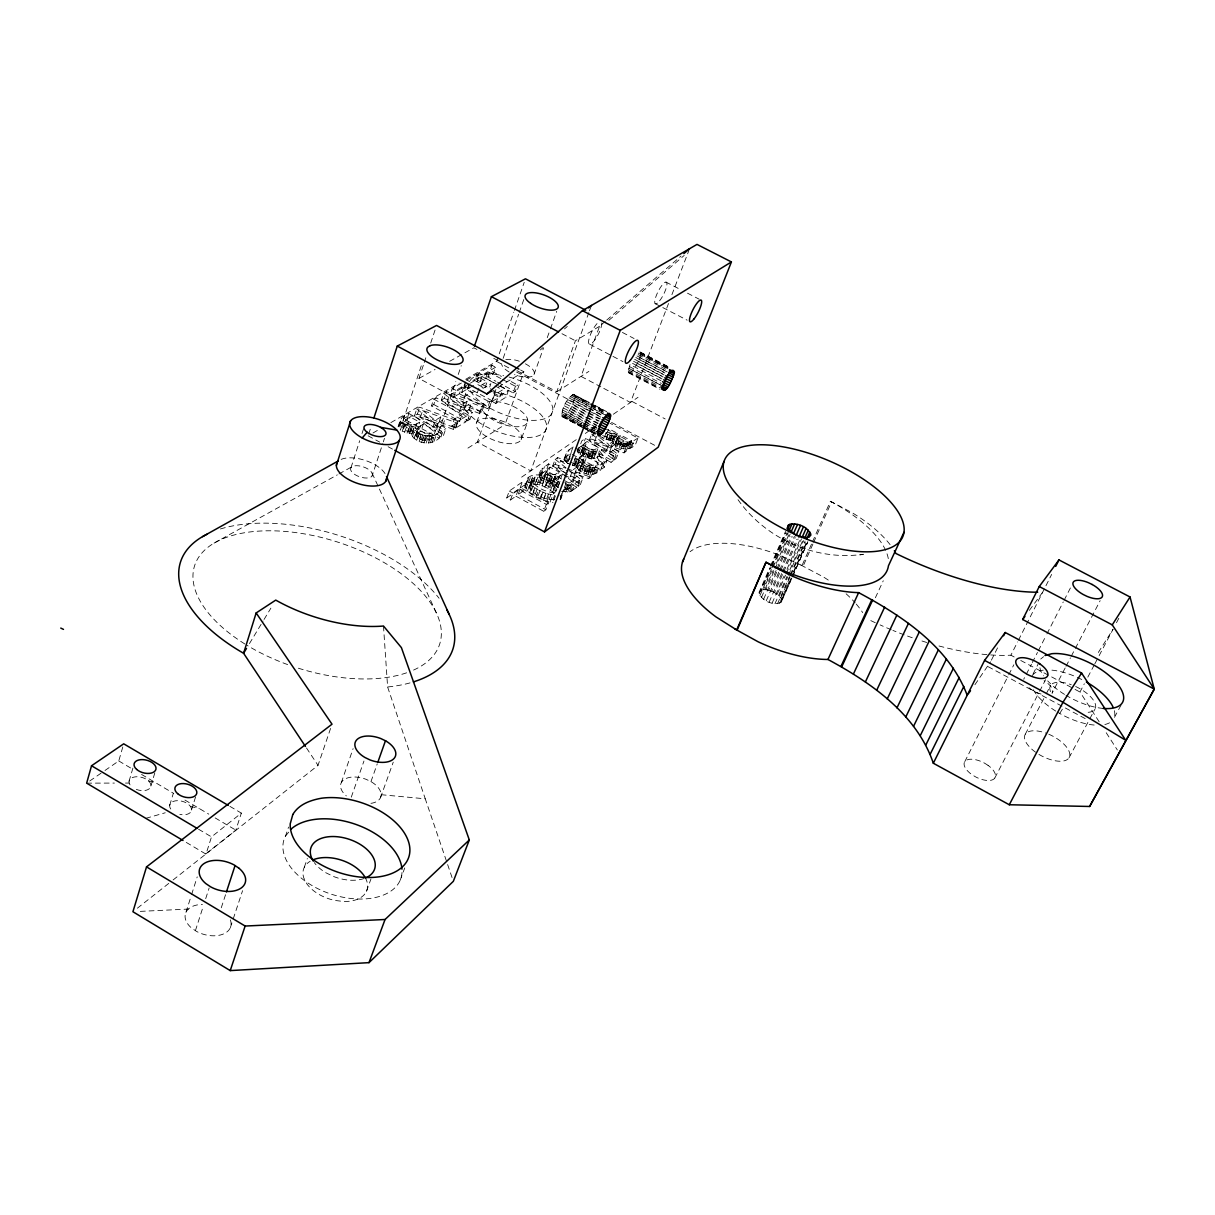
<?xml version="1.0" encoding="UTF-8"?>
<svg xmlns="http://www.w3.org/2000/svg" width="1215" height="1215" viewBox="0 0 1215 1215"><rect width="100%" height="100%" fill="white"/><g stroke="black" fill="none" stroke-linecap="round" stroke-linejoin="round"><path stroke-width="0.75" stroke-dasharray="5 3.75" d="M661.006 380.766L630.023 364.53C623.462 385.96 642.978 359.26 640.229 352.35L639.242 351.758L670.148 367.917M612.269 442.002L614.866 434.15L606.437 432.069L603.931 438.615L612.193 440.589L612.269 442.002C617.083 449.185 629.279 451.919 635.445 444.584L637.966 438.083L610.173 423.321M581.757 427.027L562.181 416.593C561.148 408.422 566.706 398.96 573.358 394.298L588.759 402.15M576.7 467.259L579.358 459.164L575.014 458.723L572.493 465.436L576.654 465.785L576.7 467.259C581.605 474.944 594.454 477.434 600.802 469.78L603.354 463.112L573.1 446.923L567.041 451.373L564.018 459.68L568.104 463.766M554.784 476.493L555.392 479.469L559.614 482.689L557.062 489.508L552.081 484.739L554.784 476.493L550.319 476.067L544.092 473.303L541.996 471.207L542.255 468.504L548.588 463.857L568.043 474.336M564.018 459.68L567.041 451.373M552.233 483.312C544.654 483.57 533.841 478.178 541.814 469.248M581.332 451.616L583.99 443.885L587.012 441.501L598.327 447.545L595.806 454.167C591.675 458.404 584.354 455.822 581.332 451.616L584.506 448.122L587.012 441.501M562.181 416.593L562.773 416.836C569.881 412.66 574.71 403.016 574.528 394.829L574.057 394.359M411.688 435.152L411.855 433.573L402.226 431.31L404.549 424.354C396.196 421.316 403.38 414.755 408.847 413.525L441.592 431.219L439.222 438.114C431.614 445.708 417.125 444.219 411.688 435.152L415.014 424.673L419.691 422.152L410.108 416.958L405.856 419.585C396.424 429.639 410.852 435.274 417.368 429.062L419.691 422.152M400.601 421.028L398.307 427.969L401.193 418.233M105.006 770.462L118.766 760.955L123.702 743.823M129.048 781.291L133.574 765.815M150.888 786.029L154.973 772.33M169.675 805.348L173.335 793.334M191.499 810.056L195.752 796.372M616.02 440.908L615.716 441.911C618.359 446.68 626.317 448.624 630.296 444.098L631.557 440.848L620.668 435.061L617.281 437.643L616.02 440.908L619.422 438.311L620.668 435.061M617.281 437.643L616.962 438.645C619.62 443.399 627.563 445.358 631.557 440.848M185.956 912.328L191.028 896.366M191.59 894.589L197.225 876.865M229.908 806.365L241.345 813.108L211.501 836.892L206.003 854.145L184.65 841.448M195.402 930.66L203.421 905.767M205.7 898.66L209.147 887.998M350.983 467.699L359.701 440.726M362.024 433.527L363.771 428.136M205.684 853.963L235.832 830.134L241.345 813.108M368.692 434.013L371.031 426.845M221.267 907.787L225.869 893.724M372.094 475.976A11.391 5.285 18.3 0 0 358.729 465.831A11.391 5.285 18.3 0 0 353.762 473.774A11.391 5.285 18.3 0 0 372.094 475.976L382.725 443.688M383.317 441.88L384.487 438.296M230.318 927.698L232.657 920.651M233.234 918.874L242.575 890.671M398.08 426.875L400.616 419.008M401.39 422.121L399.082 429.077L400.403 430.186L402.712 423.23M398.9 425.159L401.649 423.306L403.942 416.381M403.137 420.42L422.137 363.209M520.567 369.998L523.862 371.744L505.015 424.582L418.962 378.427L423.655 364.303M424.248 362.526L426.602 355.463M430.702 343.101L435.41 328.976M403.107 428.272L405.856 419.585M403.593 428.88L405.901 421.939L405.248 420.77M401.649 423.306L406.554 420.436L408.847 413.525M402.94 427.695L405.445 425.265L407.754 418.34M404.595 432.403L407.739 423.185L405.901 421.939M405.445 425.265L407.8 423.868L410.108 416.958M407.071 433.147L409.394 426.207L414.178 426.632L414.026 428.212C419.479 437.233 433.952 438.782 441.592 431.219M408.225 431.371L410.533 424.43L407.739 423.185M414.452 415.819L416.76 408.939L419.722 407.222L458.177 421.134L455.762 427.984L417.428 414.072L414.452 415.819L440.923 437.081L443.445 435.532L445.814 428.652L438.296 422.744L435.957 429.609L443.445 435.532M409.47 431.69L411.794 424.749L415.014 424.673M409.531 433.542L411.855 426.602M583.185 459.376L582.836 460.439C585.509 465.497 593.892 467.35 597.993 462.642L586.799 456.658L583.185 459.376L579.115 470.327M410.685 431.811L413.009 424.87M417.428 414.072L419.722 407.222M411.855 433.573L414.178 426.632M412.371 436.777L416.912 423.792M420.405 417.277L422.699 410.427L440.787 417.049L438.448 423.898L432.92 427.209L420.405 417.277L438.448 423.898M414.072 438.463L416.411 431.522M415.879 435.061L418.765 426.997L423.321 424.111L435.456 430.672L433.102 437.567C428.181 442.169 420.177 440.908 416.046 436.018L418.765 426.997M416.046 436.018L418.203 428.136M416.715 436.899L420.557 425.751M416.745 440.179L419.099 433.223M417.854 437.765L420.193 430.824L418.385 429.077M416.441 433.922L420.998 431.021L423.321 424.111M419.479 438.736L421.818 431.796L420.193 430.824M402.013 872.476A61.57 36.982 18.4 0 1 332.576 894.589A61.57 36.982 18.4 0 1 285.54 836.026L288.562 827.066M419.19 441.364L421.544 434.408M433.709 399.112L462.095 414.361L459.756 421.165L431.416 405.901L433.709 399.112L436.064 397.745L468.215 415.014L465.861 421.802L453.453 429.396L442.792 425.478L435.957 429.609M421.149 439.541L423.488 432.601L421.818 431.796M431.416 405.901L433.77 404.534L436.064 397.745M421.62 442.23L423.959 435.274M422.638 440.088L424.992 433.147L430.718 433.223L435.456 430.672M424.096 440.392L426.45 433.451M423.944 442.792L426.298 435.836M425.615 440.529L427.969 433.603M426.116 443.05L429.442 433.527M469.916 419.312L467.502 420.8L441.364 400.1L443.657 393.341L446.512 391.686L484.147 405.324L481.793 412.037L479.53 413.434L469.081 409.592L462.52 413.556L469.916 419.312L472.27 412.553L464.859 406.797L462.52 413.556M428.363 440.149L430.718 433.223M173.107 879.949L318.026 765.359L331.406 725.978M432.92 427.209L435.259 420.344L440.787 417.049M428.424 443.08L430.793 436.139M441.364 400.1L444.219 398.429L446.512 391.686M431.143 438.767L433.482 431.857M430.399 442.822L432.753 435.896M432.206 442.245L434.56 435.319M447.166 401.542L449.459 394.799L467.152 401.299L464.829 408.027L459.528 411.217L447.166 401.542L464.829 408.027M434.044 441.303L436.398 434.378M461.366 383.059L452.223 388.375L449.93 395.088L463.644 387.069L465.36 382.072M438.812 431.386L455.807 381.586M458.237 374.478L461.275 365.594M442.792 425.478L445.13 418.643L455.822 422.562L468.215 415.014M554.48 499.471C545.231 500.261 533.567 495.249 529.208 486.972L529.543 485.985C538.169 480.851 549.271 488.962 555.878 494.611M558.444 487.762C551.823 482.112 540.721 474.017 532.064 479.12L531.73 480.092C535.8 488.248 546.765 492.288 555.528 492.941L552.962 499.805M461.715 387.023L455.974 390.38L453.666 397.092L459.422 393.721L461.715 387.023L489.66 401.983L491.878 400.631L463.978 385.702L461.685 392.384L489.524 407.314L491.878 400.631M440.923 437.081L443.293 430.186L445.814 428.652M473.577 385.398L468.094 388.618L464.388 386.643L466.681 379.976L477.131 373.916L498.515 385.322M455.762 427.984L451.934 425.918L454.288 419.099L462.095 414.361M453.453 429.396L455.822 422.562M459.528 411.217L461.852 404.458L467.152 401.299M464.1 397.882L469.081 384.062M468.094 388.618L469.825 383.621M455.443 427.817L457.797 420.982M304.297 867.297L307.349 858.473M470.372 383.15L474.837 380.538L477.131 373.916M500.899 378.564L487.99 371.699L485.696 378.275L480.183 381.51L476.508 379.551L478.801 372.959L491.954 365.32L495.599 367.249L493.32 373.795L487.868 376.999L495.917 381.282M478.619 377.166L476.326 383.788L484.876 388.36L487.185 381.738L478.619 377.166L470.402 381.966L466.681 379.976M469.081 409.592L471.405 402.864L481.869 406.706L484.147 405.324M480.183 381.51L482.477 374.919L487.99 371.699M341.309 782.612L353.109 748.607M467.502 420.8L469.856 414.026L472.27 412.553M477.252 392.885L479.576 386.233L487.185 381.738M487.868 376.999L491.954 365.32M465.694 379.308L496.586 361.402L513.778 312.194M514.401 310.448L524.227 282.32M479.53 413.434L481.869 406.706M476.766 422.152L482.689 405.203M489.721 387.023L490.875 383.712L483.281 388.223L479.576 386.233M503.147 358.364L518.608 314.29M519.23 312.528L524.181 298.419M459.422 393.721L487.306 408.665L489.66 401.983M351.272 797.192L363.953 761.046M561.573 491.407L569.44 491.862L573.905 479.986L562.484 473.85L558.718 476.69L558.581 478.71L560.358 480.365L556.288 491.149C548.132 486.03 532.732 475.916 525.017 485.833C528.722 496.464 542.695 500.717 552.977 502.387M500.17 386.203L508.386 390.577L506.048 397.183L495.826 403.441L492.105 401.451L494.444 394.799L502.524 389.909L494.201 385.489M495.826 403.441L498.165 396.804L508.386 390.577M492.105 401.451L500.185 396.53L502.524 389.909M370.955 781.625L377.257 763.855M500.2 386.005L513.079 392.87L515.418 386.294L517.544 385.003L507.885 379.855M513.079 392.87L515.206 391.564L517.544 385.003M380.462 797.784L393.25 762.154M533.993 374.554L543.469 348.204M547.251 337.649L549.788 330.632M550.41 328.87L556.728 311.298M521.159 439.617A23.89 10.419 19.9 0 0 491.908 418.537A23.89 10.419 19.9 0 0 483.692 434.727A23.89 10.419 19.9 0 0 521.159 439.617L527.264 422.759A23.996 10.297 20 0 0 497.846 401.725A23.996 10.297 20 0 0 489.691 417.717A23.996 10.297 20 0 0 527.264 422.759M548.421 502.843L546.325 504.362L518.456 489.25L515.919 496.191L510.467 500.003L506.731 497.968L509.267 491.012L522.268 482.036L525.974 484.026L523.437 490.936L518.061 494.702L545.839 509.768L548.421 502.843L520.597 487.762L518.061 494.702M366.474 891.309L370.94 879.022M510.467 500.003L513.003 493.032L518.456 489.25M506.731 497.968L519.747 488.931L522.268 482.036M516.967 370.666L556.743 391.777L575.424 340.777L602.716 324.375M525.017 485.833L528.085 477.556C537.622 470.494 550.365 479.059 558.839 484.314M588.85 312.544L530.758 470.888L477.404 442.093L496.328 388.284L523.862 371.744M589.503 310.767L591.462 305.436M525.153 487.397L528.085 477.556M526.824 483.206L529.345 476.341M525.943 489.053L528.479 482.173L527.69 480.502M528.616 482.309L531.137 475.445M527.447 490.86L529.983 483.98L528.479 482.173M530.773 481.793L533.294 474.944M529.208 486.972L532.064 479.12M530.393 485.149L532.914 478.285M529.391 488.096L531.927 481.216M531.654 484.512L534.175 477.647M530.105 489.341L532.641 482.461M533.279 481.687L535.8 474.837M529.634 492.804L532.185 485.909L529.983 483.98M533.157 484.178L535.694 477.328M531.335 490.693L533.886 483.798M534.965 484.162L537.486 477.313M536.088 481.96L538.625 475.126M533.127 492.166L535.663 485.271M532.534 494.839L535.071 487.944L532.185 485.909M539.171 476.963L542.255 468.504M537.091 484.451L541.996 471.207M539.293 476.067L541.996 473.47L544.502 466.666M540.295 479.075L542.816 472.255M539.217 482.674L541.753 475.824M535.435 493.73L537.987 486.851M539.43 485.028L541.966 478.178M541.571 480.122L544.092 473.303M536.104 496.935L538.655 490.04L535.071 487.944M548.588 463.857L543.773 478.254L550.866 481.535L556.531 478.786L559.067 471.997L550.046 467.152L546.522 469.734M543.773 478.254L546.097 470.873M543.302 481.186L548.087 468.504M538.291 495.386L540.842 488.491M542.558 483.737L545.095 476.903M542.027 485.939L544.563 479.09M544.001 476.553L547.525 473.941L550.046 467.152M546.021 479.986L548.542 473.182L546.294 471.435M545.505 482.188L548.041 475.369M539.855 498.818L542.406 491.923L538.655 490.04M544.821 487.139L547.373 480.29M566.873 477.252L552.643 466.074L555.164 459.316L557.639 457.599L568.301 461.457M541.267 496.889L543.819 490.01M546.127 485.21L548.664 478.376M547.783 482.887L550.319 476.067M400.145 880.313L404.747 867.935M548.618 481.155L551.154 474.336L555.149 474.503L559.067 471.997M552.643 466.074L555.134 464.343L557.639 457.599M549.772 481.444L552.309 474.625M544.047 498.089L546.613 491.209M543.469 500.322L546.051 493.427L555.559 495.507L553.615 500.671M547.783 488.627L550.334 481.793M550 483.236L552.536 476.417M550.866 481.535L553.402 474.731M549.924 487.109L552.461 480.274M552.066 483.221L555.149 474.503M567.496 474.701L558.08 467.395L560.601 460.652L570.625 464.327M546.629 498.985L549.195 492.105M552.081 484.739L554.617 477.92M550.577 490.253L553.129 483.403M554.222 480.426L556.759 473.622M546.902 501.415L549.469 494.535M552.84 486.289L555.392 479.469M515.919 496.191L543.728 511.287L546.325 504.362M548.998 499.562L551.58 492.683M553.417 489.144L555.969 482.309M564.337 460.698L566.524 452.967M552.855 491.786L555.422 484.937M554.511 487.898L558.718 476.69M564.109 458.814L566.691 456.308L569.197 449.626M557.807 487.185L556.03 485.529L558.581 478.71M550.046 502.099L553.706 492.956M556.03 485.529L560.191 475.475M565.142 461.715L567.648 455.002L566.843 453.985M556.713 486.349L559.264 479.53M554.632 493.229L557.184 486.395M566.403 462.748L568.924 456.035L567.648 455.002M562.484 473.85L559.933 480.639L557.639 482.264M573.1 446.923L570.61 453.59L566.691 456.308M568.514 460.941L571.202 452.603L568.301 460.394L570.184 458.101M561.892 493.928L563.456 489.751L559.31 500.777L561.057 498.165L560.024 494.885M577.657 452.071L581.788 440.923L585.509 438.357L615.473 454.349L613.605 455.701L601.653 449.322L599.481 450.856L606.953 460.515L604.402 467.152L601.941 468.944L593.922 458.252C587.863 458.693 580.284 456.567 577.186 450.978L579.692 444.326M573.905 479.986L569.941 482.522L566.16 482.811L563.608 489.615L567.375 489.326L571.339 486.775L564.823 483.266M573.905 462.095L575.804 457.068L579.692 457.25L583.443 454.85L577.535 451.691M560.525 499.562L563.639 491.316M563.699 491.923L566.266 485.104L572.007 485.058L579.403 480.441L569.668 475.202M573.267 463.766L574.391 464.054L576.912 457.356M578.583 453.21L581.089 446.558L580.163 445.419M564.96 489.721L567.527 482.917M574.649 465.785L577.186 459.073M574.391 464.054L575.454 464.145L577.976 457.447M566.266 489.63L568.833 482.826M579.297 447.56L583.018 444.979L585.509 438.357M565.658 492.151L568.225 485.332M580.041 454.41L583.99 443.885M567.375 489.326L569.941 482.522M579.692 457.25L576.654 465.785L579.358 459.164M581.666 452.284L585.114 442.822M582.304 452.982L584.81 446.345L583.838 444.963M567.709 492.136L570.291 485.332M577.322 466.773L572.721 470.038L570.184 476.796L574.771 473.516L577.322 466.773L572.295 464.935M575.454 464.145L578.705 463.097L581.226 456.415M569.698 487.959L572.265 481.155M568.286 478.361L578.249 486.182L580.345 484.663L573.1 479.059L575.652 472.301L581.332 468.261L591.219 471.891L593.193 470.463L570.078 462.11M582.091 455.64L584.612 448.988L581.089 446.558M577.474 468.762L580.011 462.049L579.221 460.546M583.23 453.681L585.736 447.044L584.81 446.345M578.705 463.097L580.907 461.533L583.443 454.85M589.184 440.681L591.675 434.089L594.014 432.494L591.523 439.071L589.184 440.681L614.258 459.999L616.218 458.556L618.769 451.965L611.661 446.604L609.14 453.195L616.218 458.556M584.415 454.395L586.921 447.743L585.736 447.044M569.44 491.862L570.989 491.285L573.556 484.481M580.557 468.033L580.649 466.074L584.263 463.325L595.441 469.324C591.325 473.941 584.218 472.164 580.557 468.033L583.094 461.336M570.989 491.285L572.523 490.344L575.105 483.555M582.061 464.889L584.597 458.207M585.341 457.129L587.863 450.476L584.612 448.988M573.1 479.059L578.78 474.989L583.762 462.14M584.263 463.325L586.799 456.658M587.361 455.716L589.867 449.079L594.879 449.596L598.327 447.545M582.319 469.643L584.855 462.945M586.906 457.66L589.427 451.008L596.444 451.616L604.493 462.292L601.941 468.944M581.62 471.891L584.172 465.178L580.011 462.049M572.523 490.344L576.836 487.215L579.403 480.441M588.698 456.126L591.219 449.474M588.44 458.04L590.961 451.388M598.539 436.003L613.104 441.364L610.583 447.925L606.27 451.008L594.424 441.987L596.93 435.41M583.823 470.524L586.359 463.826M578.249 486.182L580.816 479.409L582.911 477.905L575.652 472.301M589.989 456.369L592.51 449.717M583.868 472.969L586.42 466.256L584.172 465.178M580.345 484.663L582.911 477.905M585.341 471.268L587.893 464.57M591.28 456.415L593.816 449.778M591.325 458.404L593.846 451.752M592.358 456.232L594.879 449.596M586.04 473.759L589.245 465.056M594.135 455.352L596.656 448.73M587.984 472.028L590.536 465.33M593.922 458.252L596.444 451.616M588.121 474.26L590.672 467.547L596.261 467.547L603.354 463.112M589.305 472.149L591.857 465.451M590.566 472.058L593.117 465.36M590.019 474.488L592.586 467.79M578.78 474.989L588.668 478.604L591.219 471.891M591.644 471.769L594.196 465.072M604.402 467.152L596.96 457.493L599.481 450.856M605.784 433.239L607.561 432.008L608.791 428.758L617.402 433.33L616.157 436.58L612.618 438.858L608.897 438.661L604.25 435.927M588.668 478.604L590.627 477.176L593.193 470.463M592.024 474.488L594.591 467.79M596.96 457.493L599.117 455.944L601.653 449.322M593.892 470.448L596.444 463.766M606.422 437.552L607.667 434.287L605.981 433.178M606.042 439.572L608.533 433.026M593.695 474.23L597.993 462.642M595.183 473.683L597.75 467M608.183 440.24L610.689 433.694M596.671 472.787L599.223 466.104M609.976 438.934L611.221 435.669L613.879 435.593L617.402 433.33M606.27 451.008L608.791 444.417L613.104 441.364M610.264 440.574L612.77 434.044M610.993 439.04L612.239 435.775M612.618 438.858L613.879 435.593M612.193 440.589L614.699 434.059M612.345 440.681L614.866 434.15M614.076 438.053L615.337 434.803M613.043 443.429L615.565 436.884L614.775 435.456M668.523 303.492L630.464 402.484L602.443 387.691M671.91 294.653L688.905 250.457M614.669 444.933L617.19 438.387L615.565 436.884M615.99 442.761L617.235 439.496M617.341 439.8L618.602 436.534M609.14 453.195L614.471 449.353L617.903 440.27M617.706 444.31L618.967 441.045M599.117 455.944L611.054 462.323L613.605 455.701M617.114 446.437L619.635 439.891L617.19 438.387M611.054 462.323L612.922 460.956L615.473 454.349M619.179 445.161L620.44 441.895M614.258 459.999L616.795 453.392L618.769 451.965M619.285 447.484L621.807 440.939L619.635 439.891M620.668 445.875L621.928 442.609M621.974 446.345L623.234 443.08M621.397 448.244L623.933 441.698L631.284 442.23L637.966 438.083M623.219 446.619L624.48 443.354M623.401 448.73L625.922 442.199M624.48 446.74L625.755 443.475M625.695 446.664L626.955 443.414M625.224 448.973L627.76 442.427M614.471 449.353L624.039 452.876L626.576 446.33L628.413 444.994L602.61 435.608M626.712 446.406L627.973 443.141M624.039 452.876L625.877 451.54L628.413 444.994M627.153 448.988L629.689 442.457M628.823 445.176L630.084 441.911M628.747 448.76L631.284 442.23M630.16 448.244L632.696 441.728M631.557 447.409L634.093 440.878M577.49 449.155L577.186 450.978M791.694 578.583L781.048 602.397C773.423 606.027 760.712 600.772 759.117 592.237L769.687 567.906M770.447 566.16L785.543 531.395M759.147 593.801L770.492 567.709M771.252 565.962L785.604 532.929M759.117 592.237L761.319 590.095L771.13 567.542M771.874 565.81L786.211 532.853M759.952 595.563L771.312 569.455M772.072 567.724L787.214 532.914M761.319 590.095L763.4 589.685L772.451 568.878M773.196 567.147L788.292 532.474M761.471 597.416L773.302 570.26M776.248 563.487L788.808 534.646M763.4 589.685L765.936 589.731L774.244 570.686M775.003 568.954L790.099 534.311M763.612 599.208L776.203 570.367M776.947 568.666L791.011 536.423M765.936 589.731L768.791 590.262L777.114 571.217M777.858 569.486L792.226 536.59M766.225 600.833L778.83 571.992M779.574 570.291L794.397 536.347M768.791 590.262L771.753 591.219L780.076 572.189M780.835 570.458L795.218 537.577M769.125 602.184L781.746 573.343M782.49 571.642L796.615 539.414M781.761 601.121L780.88 597.78L774.623 592.556L782.961 573.526M783.721 571.794L798.134 538.928M772.102 603.156L784.009 576.016M786.986 569.228L800.381 538.701M777.22 594.165L785.573 575.135M786.333 573.404L801.52 538.807M774.973 603.673L786.895 576.548M789.872 569.774L802.538 540.964M779.347 595.942L787.715 576.912M788.489 575.181L803.707 540.569M777.539 603.718L789.461 576.624M790.206 574.923L805.12 541.055M780.88 597.78L790.023 577.004M790.798 575.272L805.272 542.391M779.605 603.278L790.312 578.963M793.38 572.022L806.38 542.497M781.701 599.542L790.859 578.765M793.911 571.825L806.897 542.376M781.048 602.397L791.755 578.097M792.514 576.366L807.823 541.662M792.469 576.852L807.747 542.179M812.896 544.077L803.176 566.053L802.006 565.552L811.726 543.576M812.471 541.875L830.407 501.294L852.216 512.745A97.352 41.978 23.6 0 1 890.534 545.216M813.64 542.376L831.592 501.795M875.377 597.765L883.275 580.74M974.916 684.728L990.574 661.795M991.394 660.17L998.715 645.514M939.013 645.985A173.882 73.264 24.6 0 0 1010.895 655.204L1017.578 641.945M1018.428 640.275L1045.128 587.346M1045.948 585.736L1051.643 574.437M964.786 761.623L1007.903 676.482M1008.754 674.826L1013.826 664.802M1026.28 674.325L1031.444 664.225M1032.31 662.54L1037.473 652.44M1038.324 650.754L1046.069 635.597M1046.935 633.911L1063.277 601.911M1064.143 600.225L1071.023 586.754M1033.084 673.93L1039.007 662.357M994.827 777.995L1038.734 692.975M1039.6 691.305L1045.629 679.641M1025.339 734.133L1045.386 695.481M1046.252 693.795L1050.611 685.397M1065.16 667.977L1052.038 693.218A15.856 6.971 26.7 0 0 1044.065 680.734M1066.041 666.291L1070.415 657.877M1071.281 656.191L1100.152 600.65M1099.165 721.786L1079.983 692.018L1084.342 683.756M1087.82 677.135L1093.925 665.562M1094.791 663.906L1098.284 657.285M1099.15 655.629L1113.092 629.173L1096.993 654.581M1116.479 622.733L1119.866 616.309M1069.063 757.72L1088.944 720.419M1089.794 718.794L1094.988 709.059M1114.474 717.336L1121.567 704.153M249.44 643.601L263.093 621.047M264.065 619.437L270.884 608.153M1059.723 713.402L1063.717 707.115M1029.348 610.401L1042.683 592.191A176.524 70.014 24.5 0 1 1039.387 592.237M285.54 836.026L288.912 831.926M540.341 349.95L543.181 347.475M564.474 328.931L567.314 326.455M605.298 321.337L599.587 326.258L581.013 376.377L600.802 386.81M606.725 320.092L681.023 256.076M608.852 320.32L684.212 255.423M1040.708 659.046L1043.563 656.707M137.386 908.197L171.619 881.133M543.728 511.287L545.839 509.768M604.493 462.292L606.953 460.515M611.661 446.604L617.007 442.792L626.576 446.33M520.597 487.762L525.974 484.026M541.996 473.47L546.067 470.645L576.836 487.215M89.713 781.017L103.472 771.525M521.63 477.146L577.49 438.828M585.281 433.482L596.185 425.994M613.332 414.239L638.027 397.29M467.927 448.107L505.015 424.582M556.743 391.777L588.895 371.38M487.306 408.665L489.524 407.314M451.934 425.918L459.756 421.165M438.296 422.744L445.13 418.643M464.859 406.797L471.405 402.864M461.685 392.384L467.35 389.058L463.644 387.069M495.599 367.249L490.161 370.438L501.446 376.437M464.388 386.643L468.869 384.016M476.508 379.551L489.675 371.866L493.32 373.795M372.99 432.98L377.865 430.156M390.881 422.623L459.179 383.074M418.962 378.427L435.107 369.421M449.641 361.311L473.865 347.794L480.502 351.317M214.053 543.135L337.314 474.868M338.955 473.956L352.107 466.666M145.815 818.333L165.24 812.774M738.021 499.699C765.587 538.898 815.69 561.163 863.182 554.298M859.947 554.936L863.409 554.268M140.317 911.372L188.34 909.078M86.66 783.143L114.392 783.083M125.479 783.068L129.17 783.068M381.146 794.701L425.265 798.817L452.117 877.731M564.854 482.522L566.16 482.811M190.406 806.426L199.26 808.522M590.672 467.547L586.42 466.256M410.533 424.43L411.794 424.749M611.221 435.669L607.667 434.287M148.336 780.729L156.249 783.113M409.394 426.207L404.549 424.354M587.863 450.476L589.427 451.008M423.488 432.601L424.992 433.147M621.807 440.939L623.933 441.698M555.134 464.343L565.78 468.2M567.557 468.838L590.627 477.176M591.523 439.071L625.877 451.54M444.219 398.429L481.793 412.037M594.424 441.987L610.583 447.925M558.08 467.395L568.088 471.071M569.759 471.678L574.771 473.516M800.882 565.036L823.421 576.958A95.788 43.816 23.7 0 1 829.875 581.165M542.406 491.923L546.051 493.427M548.542 473.182L551.154 474.336M586.921 447.743L589.867 449.079M802.006 565.552L780.334 555.544A94.679 43.284 23.6 0 0 690.059 551.716M771.753 591.219L774.623 592.556M665.942 282.093L680.871 289.762M687.493 293.18L699.096 299.148M655.037 303.568L687.143 320.168M622.399 332.439L634.078 338.529M639.834 351.864L669.101 367.158M667.779 367.37L638.467 352.046L637.556 352.715L668.508 368.904M640.411 353.185L667.992 367.613M640.366 354.37L667.931 368.783M638.133 354.583L667.643 370.241M637.024 355.934L666.382 371.289M639.652 357.544L667.172 371.942M635.855 357.529L665.228 372.914M638.984 359.412L664.878 372.975M634.701 359.351L664.073 374.736M638.164 361.402L664.043 374.949M633.592 361.311L662.965 376.696M637.207 363.422L663.071 376.984M632.559 363.346L661.932 378.746M636.144 365.411L662.008 378.974M589.715 344.194L622.976 361.63M629.279 366.49L661.34 383.424M628.717 368.282L661.294 385.383M632.726 370.484L660.216 384.912M561.968 333.715L575.424 340.777M628.368 369.876L659.289 386.112M628.231 371.198L659.806 387.828M628.307 372.2L659.183 388.42M628.611 372.853L659.927 389.316M631.982 401.436L665.167 418.947M595.304 405.613L606.741 411.688M573.358 394.298L589.715 402.97M590.87 403.486L606.088 411.642M574.786 395.68L589.472 403.471M591.097 404.337L605.784 412.113M572.478 394.632L588.85 403.319M590.49 404.185L605.237 412.006M574.801 396.895L589.472 404.671M591.097 405.537L605.769 413.313M571.445 395.376L589.472 404.944M591.113 405.81L604.219 412.751M574.589 398.414L589.245 406.19M590.87 407.055L603.901 413.966M570.291 396.485L604.736 414.755M574.133 400.191L587.149 407.101M588.789 407.951L603.43 415.727M569.076 397.928L587.118 407.511M588.759 408.377L603.521 416.213M493.761 358.349L498.727 360.992M496.586 361.402L509.92 368.479M516.588 372.018L601.547 417.125M611.555 422.425L654.87 445.419M567.815 399.659L587.498 410.108M589.138 410.974L600.635 417.079M572.63 404.246L587.255 412.006M588.895 412.872L600.271 418.917M566.57 401.588L586.268 412.052M587.908 412.918L599.39 419.023M571.627 406.372L586.253 414.148M587.878 415.014L599.253 421.058M565.385 403.669L598.205 421.119M570.503 408.483L585.129 416.259M586.754 417.125L598.129 423.169M564.307 405.825L583.99 416.289M585.63 417.17L598.767 424.141M606.057 428.956L635.445 444.584M569.303 410.473L583.929 418.264M585.554 419.114L596.93 425.174M563.38 407.967L584.688 419.312M586.329 420.177L596.17 425.417M607.561 432.008L616.157 436.58M619.422 438.311L630.296 444.098M568.058 412.31L582.684 420.086M584.309 420.952L597.309 427.862M562.621 410.017L597.036 428.333M502.509 379.429L515.418 386.294M566.813 413.89L583.079 422.547M584.704 423.412L596.079 429.472M562.059 411.9L581.712 422.364M583.352 423.245L594.818 429.335M565.628 415.166L581.894 423.838M583.519 424.703L594.91 430.763M561.74 413.556L581.378 424.02M583.018 424.885L596.109 431.857M564.535 416.107L595.471 432.586M561.649 414.923L581.271 425.371M582.896 426.252L595.988 433.208M563.578 416.669L581.499 426.222M583.124 427.088L596.155 434.028M561.801 415.94L581.393 426.389M583.033 427.255L596.094 434.226M1010.895 655.204L1014.176 656.966M1020.767 660.474L1073.407 688.51M1075.047 689.391L1079.983 692.018M562.773 416.836L595.38 434.211M497.527 382.148L515.206 391.564M583.397 427.893L594.818 433.983M478.801 372.959L482.477 374.919M485.696 378.275L498.59 385.14M474.837 380.538L506.048 397.183M493.548 392.992L500.185 396.53M494.444 394.799L498.165 396.804M583.018 444.979L612.922 460.956M584.506 448.122L595.806 454.167M988.129 666.686L1062.077 706.234M1065.358 707.981L1086.559 719.326M452.223 388.375L455.974 390.38M572.189 454.44L600.802 469.78M575.014 458.374L580.907 461.533M433.77 404.534L465.861 421.802M454.288 419.099L458.116 421.165M547.525 473.941L556.531 478.786M406.554 420.436L439.222 438.114M407.8 423.868L417.368 429.062M420.998 431.021L433.102 437.567M519.747 488.931L523.437 490.936M509.267 491.012L513.003 493.032M368.115 435.805L379.763 442.154M388.086 446.695L393.068 449.413M118.766 760.955L131.797 768.67M141.578 774.441L173.775 793.471M184.923 800.047L208.798 814.156M215.161 817.923L235.832 830.134M198.531 829.207L211.501 836.892M602.275 437.628L603.931 438.615M599.891 437.658L608.791 444.417M591.675 434.089L616.795 453.392M560.601 460.652L565.993 464.829M449.459 394.799L461.852 404.458M555.164 459.316L580.816 479.409M443.657 393.341L469.856 414.026M422.699 410.427L435.259 420.344M416.76 408.939L443.293 430.186M306.499 747.984L318.026 765.359M1106.227 732.751L1117.329 749.974M372.109 473.136L436.595 613.438M383.484 626.029L387.615 686.976L425.265 798.817M1039.934 667.764L1040.48 670.285A46.337 19.941 27 0 0 1043.594 675.829M370.955 803.343A21.035 12.104 18.6 0 0 371.091 781.701L366.247 779.377A21.035 12.104 18.6 0 0 343.344 780.121A21.035 12.104 18.6 0 0 346.321 795.901M230.334 919.846A23.541 14.884 15.7 0 1 221.996 934.532A23.541 14.884 15.7 0 1 196.374 931.328L191.621 928.078A23.541 14.884 15.7 0 1 185.925 912.389A23.541 14.884 15.7 0 1 202.419 904.446M364.105 878.491A33.58 20.169 18.4 0 1 333.943 876.653L326.06 872.856A33.58 20.169 18.4 0 1 314.275 862.589M365.244 877.64A33.382 20.321 18.3 0 1 343.329 901.469L334.854 900.421A33.382 20.321 18.3 0 1 306.879 883.867L303.841 878.096A33.382 20.321 18.3 0 1 310.19 861.253M341.142 459.392A26.122 12.12 18.3 0 1 364.94 460.333A26.122 12.12 18.3 0 1 385.049 473.607M410.017 682.891A142.99 73.432 17.7 0 1 387.615 686.976M220.447 528.965A142.99 73.432 17.7 0 1 439.071 598.251M244.868 643.98A128.653 66.05 17.7 0 1 218.093 540.933A128.653 66.05 17.7 0 1 394.662 569.152A128.653 66.05 17.7 0 1 412.143 670.695M406.615 672.806A128.653 66.05 17.7 0 1 296.445 667.597M287.651 664.59A128.653 66.05 17.7 0 1 246.493 644.983M130.035 784.875A11.193 6.576 14.5 0 1 138.054 776.765A11.193 6.576 14.5 0 1 150.888 786.059A11.193 6.576 14.5 0 1 136.247 789.385M170.738 808.993A11.193 6.652 15.2 0 1 177.587 800.67A11.193 6.652 15.2 0 1 191.469 808.886A11.193 6.652 15.2 0 1 179.82 814.384M1109.538 722.788A46.14 20.169 27.1 0 1 1104.784 724.52M1094.183 725.036A46.14 20.169 27.1 0 1 1057.232 712.005M1055.759 711.094A46.14 20.169 27.1 0 1 1033.251 689.649M1032.234 675.586A46.14 20.169 27.1 0 1 1043.26 670.164M1051.917 670.148A46.14 20.169 27.1 0 1 1075.731 676.694M1077.28 677.378A46.14 20.169 27.1 0 1 1083.37 680.37M1114.352 710.669A46.14 20.169 27.1 0 1 1113.578 718.991M1103.083 708.421A46.337 19.941 27 0 1 1065.98 695.299M1064.492 694.388A46.337 19.941 27 0 1 1047.695 680.886M830.407 501.294A96.228 41.462 23.5 0 1 888.378 559.173M926.741 642.477A173.882 73.264 24.6 0 1 918.707 639.925M912.252 637.738A173.882 73.264 24.6 0 1 905.798 635.415M904.173 634.822A173.882 73.264 24.6 0 1 892.888 630.403M891.278 629.735A173.882 73.264 24.6 0 1 880.085 624.905M875.316 622.733A173.882 73.264 24.6 0 1 867.449 618.982M846.126 593.801A95.788 43.816 23.7 0 1 855.132 602.807M856.256 604.098A95.788 43.816 23.7 0 1 862.68 612.618M1075.67 686.505A25.166 10.996 27.1 0 1 1095.019 703.151A25.166 10.996 27.1 0 1 1086.058 712.385M1050.535 691.608A25.166 10.996 27.1 0 1 1071.22 684.683M1048.803 734.24A24.847 11.345 27.4 0 1 1069.185 757.492A24.847 11.345 27.4 0 1 1038.248 753.983M1035.575 752.207A24.847 11.345 27.4 0 1 1025.126 734.513A24.847 11.345 27.4 0 1 1045.872 733.101M1041.133 694.069A15.856 6.971 26.7 0 1 1037.337 692.732L1033.601 690.895A15.856 6.971 26.7 0 1 1027.343 686.262M1023.805 679.352A15.856 6.971 26.7 0 1 1024.564 677.697M509.085 377.06A44.165 18.681 20 0 1 552.779 408.255A44.165 18.681 20 0 1 514.188 417.763A44.165 18.681 20 0 1 469.081 386.917M470.008 380.781A44.165 18.681 20 0 1 503.709 375.754M492.515 391.701A43.983 18.893 20 0 1 546.598 427.376A43.983 18.893 20 0 1 488.384 427.756A43.983 18.893 20 0 1 474.321 391.822M525.396 363.801A17.268 7.123 20.1 0 1 533.4 375.359A17.268 7.123 20.1 0 1 514.492 374.569M509.176 372.018A17.268 7.123 20.1 0 1 501.537 363.741M505.82 359.625A17.268 7.123 20.1 0 1 519.99 361.432M601.82 322.886A12.833 3.493 -62.9 0 1 594.484 340.397A12.833 3.493 -62.9 0 1 588.835 339.729A12.833 3.493 -62.9 0 1 598.129 322.461M406.25 417.049L404.124 418.476A18.711 8.277 19 0 0 422.623 435.016A18.711 8.277 19 0 0 436.398 425.766A18.711 8.277 19 0 0 406.25 417.049M988.053 765.359L984.347 763.035A17.131 8.171 27 0 0 965.485 760.848A17.131 8.171 27 0 0 971.423 774.289L975.174 776.658A17.131 8.171 27 0 0 994.083 778.861A17.131 8.171 27 0 0 988.053 765.359M659.624 300.788A12.135 3.098 -63.2 0 0 666.655 282.488A12.135 3.098 -63.2 0 0 656.237 295.746A12.135 3.098 -63.2 0 0 659.624 300.788"/><path stroke-width="1.5" d="M610.659 415.91L609.353 413.373C602.837 418.264 597.37 427.513 598.084 435.714L602.594 432.92L608.396 423.23L610.659 415.91L607.409 414.178M674.416 372.17C671.622 363.953 662.403 385.292 662.372 389.134C666.61 394.814 673.52 376.27 674.416 372.17L669.556 369.633M228.268 805.408L123.702 743.823L91.535 765.769L86.66 783.143L183.025 840.476M256.152 612.952L332.014 724.186L146.529 866.887L132.921 911.736L230.227 970.603L368.996 962.645L453.332 881.331L469.309 839.96L401.406 647.625L383.484 626.029A108.211 53.961 17.9 0 1 275.759 600.104L256.152 612.952L243.592 653.275L305.451 746.42M336.373 465.375L350.573 420.922M373.947 417.869L397.275 346.078L436.58 325.453L518.911 369.117M226.43 891.962L235.057 865.581M385.717 481.322L399.431 440.119A26.396 11.831 18.5 0 0 368.221 416.973A26.396 11.831 18.5 0 0 357.18 434.757A26.396 11.831 18.5 0 0 399.431 440.119M230.227 970.603L245.141 926.043L385.049 919.497L469.309 839.96M474.473 346.032L491.407 296.673L525.457 278.812L585.676 310.205M377.895 762.078L385.459 740.77M368.996 962.645L385.049 919.497M394.738 450.325L544.517 531.912L620.242 330.359L731.415 261.939L697.015 244.397L582.441 310.645L486.866 393.964L397.275 346.078M731.415 261.939L658.196 447.196L544.517 531.912M682.481 562.135L724.019 461.396M903.945 532.352L888.438 565.81A96.228 41.462 23.5 0 1 765.997 562.226L736.685 629.962L758.16 641.809A95.788 43.816 23.7 0 0 827.947 659.472C871.368 682.83 916.824 714.496 933.317 763.233L1009.285 804.755L1089.627 806.471L1154.25 689.102L1130.041 596.99L1058.964 559.918L1039.265 586.541L1022.666 619.513L1154.25 689.102L1089.627 806.471M737.08 630.236L765.997 562.226M787.016 528.464L788.52 524.986C796.326 521.782 808.719 526.839 810.8 535.238L806.608 537.668L798.088 536.012M787.715 529.375L789.978 524.166M789.036 530.742L792.058 523.802M790.859 532.58L794.625 523.908M793.729 533.127L797.511 524.485M795.977 535.845L800.518 525.472M798.893 537.197L803.434 526.809M802.28 537.076L806.077 528.419M805.226 537.106L808.264 530.196M806.806 538.928L809.843 532.003M809.19 537.182L810.709 533.719M827.947 659.472L858.641 592.631C902.487 616.081 948.854 646.79 967.201 695.269M840.932 666.458L871.869 599.663M841.676 666.898L872.628 600.104M853.446 673.961L884.642 607.166M865.399 681.904L896.867 615.109M876.683 690.257L908.44 623.417M887.239 698.929L919.269 632.028M896.959 707.874L929.262 640.882M905.752 717.017L938.345 649.919M913.543 726.297L946.409 659.062M920.271 735.637L953.395 668.25M925.845 744.947L959.243 677.393M930.219 754.181L963.86 686.429M933.317 763.233L984.59 660.383L1005.23 632.499L1081.593 673.049L1125.713 740.269L1062.973 702.27L984.59 660.383M1003.605 635.764L1005.23 632.499M1055.714 566.372L1058.964 559.918M1009.285 804.755L1062.973 702.27L1081.593 673.049M788.52 524.986L787.867 527.705L788.717 529.436L795.142 534.661M246.508 648.43L243.592 653.275A142.99 73.432 17.7 0 1 206.975 534.251M1154.25 689.102L1112.272 624.875L1130.041 596.99M968.309 693.765L970.512 690.758M1022.666 619.513L1024.898 616.476M362.192 437.947L367.158 432.282A11.512 5.164 18.5 0 1 372.124 424.597A11.512 5.164 18.5 0 1 385.671 434.712A11.512 5.164 18.5 0 1 367.203 432.312M291.16 829.207L291.995 828.296A61.57 36.982 18.4 0 1 357.483 825A61.57 36.982 18.4 0 1 401.968 869.181M588.622 307.896L591.462 305.436M683.878 253.616L689.588 248.695M486.866 393.964L491.604 391.124M202.541 536.635L338.286 460.925M1045.006 655.523L1051.719 653.731A46.337 19.941 27 0 1 1114.823 680.916A46.337 19.941 27 0 1 1103.083 708.421M380.538 427.331L396.819 430.11M60.75 628.079L63.484 629.385M582.441 310.645L620.242 330.359M669.268 371.091L674.128 373.628M668.782 372.792L673.642 375.329M668.113 374.66L672.958 377.197M665.653 375.8L672.123 379.186M664.696 377.819L671.151 381.206M663.618 379.824L670.088 383.211M662.494 381.707L668.964 385.094M662.965 384.274L667.81 386.81M661.841 385.762L666.686 388.299M491.407 296.673L558.611 331.953M660.763 386.962L665.623 389.499M1039.265 586.541L1112.272 624.875M661.416 388.678L664.666 390.38M607.409 412.979L610.674 414.71M605.526 414.831L610.416 417.413M605.055 416.593L609.945 419.19M602.746 417.687L609.262 421.149M601.896 419.782L608.396 423.23M600.878 421.924L607.379 425.371M599.754 424.035L606.255 427.483M598.555 426.04L605.055 429.487M598.934 428.728L603.809 431.325M597.704 430.323L602.594 432.92M596.535 431.629L601.425 434.226M597.097 433.451L600.347 435.183M766.407 562.499L787.912 574.118A97.352 41.978 23.6 0 0 858.641 592.631M91.535 765.769L196.906 828.25M146.529 866.887L245.141 926.043M734.65 628.687L736.685 629.962L715.984 616.901A94.679 43.284 23.6 0 1 683.711 559.158M386.491 476.538L449.307 614.638M313.318 861.162A33.58 20.169 18.4 0 1 325.757 837.165A33.58 20.169 18.4 0 1 368.297 850.743A33.58 20.169 18.4 0 1 365.669 877.883M313.045 859.825A33.382 20.321 18.3 0 1 365.244 877.64M386.567 478.285A26.122 12.12 18.3 0 1 358 483.555A26.122 12.12 18.3 0 1 337.33 462.353M447.029 610.203A142.99 73.432 17.7 0 1 413.373 681.904M1086.332 681.995A46.14 20.169 27.1 0 1 1113.183 707.388M1037.701 592.237A176.524 70.014 24.5 0 1 895.911 553.478A97.352 41.978 23.6 0 0 894.346 550.775M292.8 814.521L290.233 823.785A61.919 36.693 18.5 0 0 358.607 876.911A61.919 36.693 18.5 0 0 406.873 837.515A61.919 36.693 18.5 0 0 321.58 798.209C310.524 800.153 298.799 804.3 292.8 814.521M429.973 345.728L427.847 347.065A19.015 7.898 19.3 0 0 446.831 363.391A19.015 7.898 19.3 0 0 460.561 354.81A19.015 7.898 19.3 0 0 429.973 345.728M385.595 740.831L380.705 738.507A21.262 11.892 18.8 0 0 356.435 740.178A21.262 11.892 18.8 0 0 365.032 757.537L369.998 759.922A21.262 11.892 18.8 0 0 394.268 758.206A21.262 11.892 18.8 0 0 385.595 740.831M1092.179 584.491L1088.382 582.668A16.235 6.515 26.3 0 0 1073.118 582.441A16.235 6.515 26.3 0 0 1083.218 594.515L1087.061 596.383A16.235 6.515 26.3 0 0 1102.339 596.595A16.235 6.515 26.3 0 0 1092.179 584.491M1040.025 664.058L1036.182 661.719A17.587 7.655 26.5 0 0 1017.046 659.077A17.587 7.655 26.5 0 0 1023.546 672.062L1027.419 674.431A17.587 7.655 26.5 0 0 1046.616 677.104A17.587 7.655 26.5 0 0 1040.025 664.058M238.854 868.133L234.085 864.928A23.814 14.671 16 0 0 204.044 863.546A23.814 14.671 16 0 0 205.867 883.624L210.696 886.874A23.814 14.671 16 0 0 240.828 888.271A23.814 14.671 16 0 0 238.854 868.133M177.603 793.623A11.239 6.607 15.3 0 0 196.253 794.595A11.239 6.607 15.3 0 0 183.708 783.584A11.239 6.607 15.3 0 0 177.603 793.623M136.672 769.444A11.239 6.531 14.6 0 0 155.398 770.507A11.239 6.531 14.6 0 0 143.036 759.618A11.239 6.531 14.6 0 0 136.672 769.444M745.706 503.42A97.018 40.505 23.4 0 0 899.358 541.92A97.018 40.505 23.4 0 0 795.931 449.565A97.018 40.505 23.4 0 0 745.706 503.42M530.712 303.385A17.542 6.774 20.2 0 0 557.989 307.775A17.542 6.774 20.2 0 0 536.347 292.952A17.542 6.774 20.2 0 0 530.712 303.385M630.372 360.232A12.879 3.296 -62.7 0 0 638.133 340.762A12.879 3.296 -62.7 0 0 627.016 354.476A12.879 3.296 -62.7 0 0 630.372 360.232M694.221 318.679A12.18 2.916 -63 0 0 701.419 300.378A12.18 2.916 -63 0 0 691.107 313.774A12.18 2.916 -63 0 0 694.221 318.679"/></g></svg>
